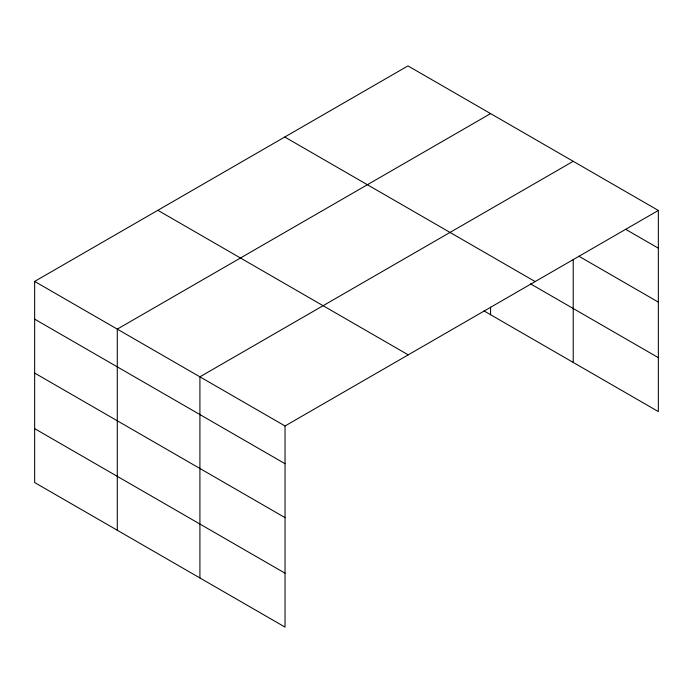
<?xml version="1.0" encoding="UTF-8"?>
<svg xmlns="http://www.w3.org/2000/svg" width="693" height="693" viewBox="0 0 693 693"><rect width="100%" height="100%" fill="white"/><g stroke="black" fill="none" stroke-linecap="round" stroke-linejoin="round"><path stroke-width="1.04" d="M658.35 210.455L407.96 65.896L34.65 281.419L34.65 482.545L285.04 627.104L285.04 425.978L658.35 210.455L658.35 411.581L484.086 310.975M490.583 113.6L117.282 329.123L117.282 530.249M573.215 161.304L199.913 376.827L199.913 577.953M625.606 229.288L658.35 248.189M578.828 256.193L658.35 302.105M284.762 137.015L535.161 281.583M530.509 283.853L658.35 357.657M157.839 210.3L408.238 354.859M34.65 281.419L285.04 425.978M34.65 319.152L285.04 463.712M34.65 373.068L285.04 517.636M34.65 428.629L285.04 573.189M573.215 259.364L573.215 362.43M490.583 307.172L490.583 314.726"/></g></svg>
